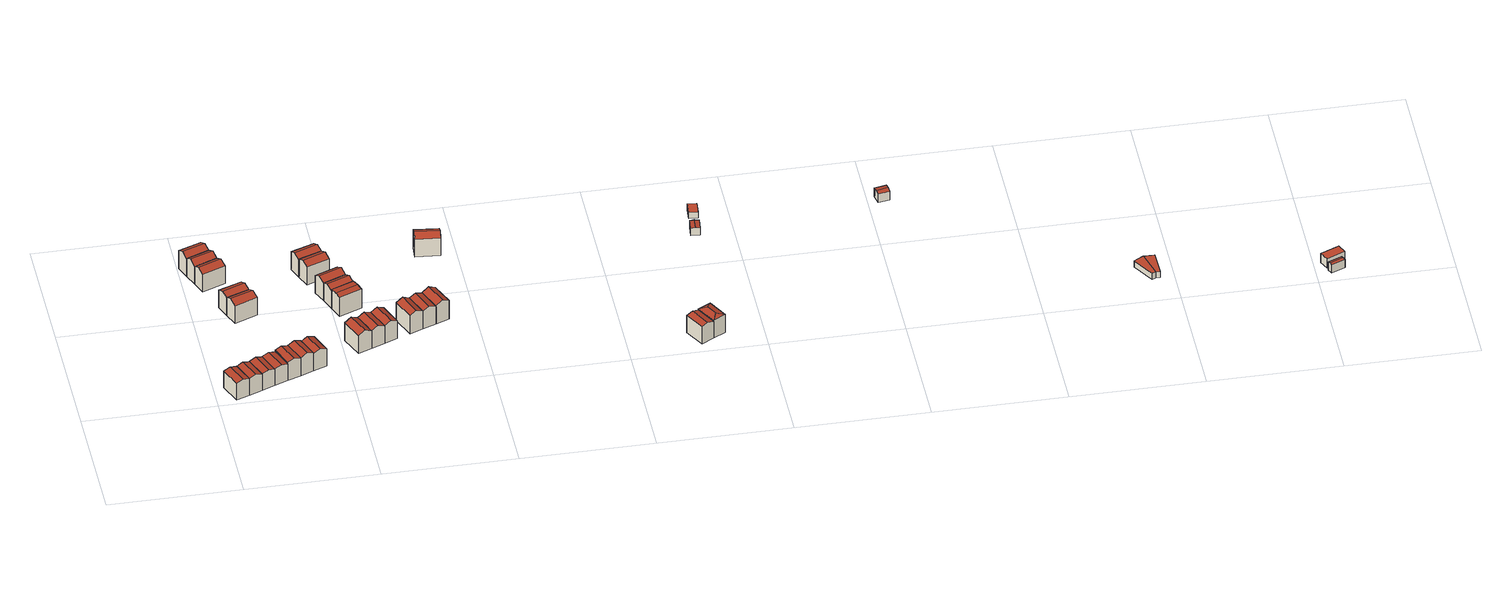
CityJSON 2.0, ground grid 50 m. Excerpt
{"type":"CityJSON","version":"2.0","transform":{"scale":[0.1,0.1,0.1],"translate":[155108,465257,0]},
"CityObjects":{
"building1":{"type":"Building","attributes":{"b3_bag_bag_overlap":0,"b3_bouwlagen":3,"b3_dak_type":"slanted","b3_extrusie":"standard","b3_h_dak_50p":8.66,"b3_h_dak_70p":9.18,"b3_h_dak_max":9.9,"b3_h_dak_min":7.46,"b3_h_maaiveld":1.73,"b3_h_nok":9.91,"b3_is_glas_dak":false,"b3_kas_warenhuis":false,"b3_kwaliteitsindicator":true,"b3_mutatie_ahn3_ahn4":false,"b3_mutatie_ahn4_ahn5":false,"b3_n_nok":1,"b3_n_vlakken":2,"b3_opp_buitenmuur":62.39,"b3_opp_dak_plat":0,"b3_opp_dak_schuin":53.66,"b3_opp_grond":46.83,"b3_opp_scheidingsmuur":120.74,"b3_rmse_lod12":0.864,"b3_rmse_lod13":0.864,"b3_rmse_lod22":0.0266,"b3_t_run":33,"b3_val3dity_lod12":"[]","b3_val3dity_lod13":"[]","b3_val3dity_lod22":"[]","b3_volume_lod12":348.1,"b3_volume_lod13":348.1,"b3_volume_lod22":326.5,"geconstateerd":false,"oorspronkelijkbouwjaar":1986,"status":"Pand in gebruik"},"children":["building1-1"]},
"building1-1":{"type":"BuildingPart","parents":["building1"],"geometry":[{"type":"Solid","lod":"2.2","boundaries":[[[[0,1,2,3]],[[4,5,6,7]],[[5,4,1,0]],[[4,7,8,2,1]],[[9,8,7,6]],[[8,9,3,2]],[[9,6,5,0,3]]]],"semantics":{"surfaces":[{"type":"GroundSurface"},{"type":"RoofSurface"},{"type":"WallSurface"}],"values":[[0,1,2,2,1,2,2]]}}]},
"building2":{"type":"Building","attributes":{"b3_bag_bag_overlap":0,"b3_bouwlagen":3,"b3_dak_type":"slanted","b3_extrusie":"standard","b3_h_dak_50p":8.65,"b3_h_dak_70p":9.12,"b3_h_dak_max":9.89,"b3_h_dak_min":7.45,"b3_h_maaiveld":1.73,"b3_h_nok":9.89,"b3_is_glas_dak":false,"b3_kas_warenhuis":false,"b3_kwaliteitsindicator":true,"b3_mutatie_ahn3_ahn4":false,"b3_mutatie_ahn4_ahn5":false,"b3_n_nok":1,"b3_n_vlakken":2,"b3_opp_buitenmuur":62.31,"b3_opp_dak_plat":0,"b3_opp_dak_schuin":53.58,"b3_opp_grond":46.83,"b3_opp_scheidingsmuur":120.44,"b3_rmse_lod12":0.845,"b3_rmse_lod13":0.845,"b3_rmse_lod22":0.0248,"b3_t_run":29,"b3_val3dity_lod12":"[]","b3_val3dity_lod13":"[]","b3_val3dity_lod22":"[]","b3_volume_lod12":347.16,"b3_volume_lod13":347.16,"b3_volume_lod22":325.73,"geconstateerd":false,"oorspronkelijkbouwjaar":1986,"status":"Pand in gebruik"},"children":["building2-1"]},
"building2-1":{"type":"BuildingPart","parents":["building2"],"geometry":[{"type":"Solid","lod":"2.2","boundaries":[[[[3,2,10,11]],[[12,13,14,15]],[[13,12,2,3]],[[12,15,16,10,2]],[[17,16,15,14]],[[16,17,11,10]],[[17,14,13,3,11]]]],"semantics":{"surfaces":[{"type":"GroundSurface"},{"type":"RoofSurface"},{"type":"WallSurface"}],"values":[[0,1,2,2,1,2,2]]}}]},
"building3":{"type":"Building","attributes":{"b3_bag_bag_overlap":0,"b3_bouwlagen":3,"b3_dak_type":"slanted","b3_extrusie":"standard","b3_h_dak_50p":8.66,"b3_h_dak_70p":9.17,"b3_h_dak_max":9.9,"b3_h_dak_min":7.47,"b3_h_maaiveld":1.74,"b3_h_nok":9.91,"b3_is_glas_dak":false,"b3_kas_warenhuis":false,"b3_kwaliteitsindicator":true,"b3_mutatie_ahn3_ahn4":false,"b3_mutatie_ahn4_ahn5":false,"b3_n_nok":1,"b3_n_vlakken":2,"b3_opp_buitenmuur":61.52,"b3_opp_dak_plat":0,"b3_opp_dak_schuin":53.95,"b3_opp_grond":46.84,"b3_opp_scheidingsmuur":120.19,"b3_rmse_lod12":0.871,"b3_rmse_lod13":0.871,"b3_rmse_lod22":0.014,"b3_t_run":31,"b3_val3dity_lod12":"[]","b3_val3dity_lod13":"[]","b3_val3dity_lod22":"[]","b3_volume_lod12":346.63,"b3_volume_lod13":346.63,"b3_volume_lod22":324.6,"geconstateerd":false,"oorspronkelijkbouwjaar":1986,"status":"Pand in gebruik"},"children":["building3-1"]},
"building3-1":{"type":"BuildingPart","parents":["building3"],"geometry":[{"type":"Solid","lod":"2.2","boundaries":[[[[11,10,18,19]],[[16,17,20,21]],[[17,16,10,11]],[[16,21,22,18,10]],[[23,22,21,20]],[[22,23,19,18]],[[23,20,17,11,19]]]],"semantics":{"surfaces":[{"type":"GroundSurface"},{"type":"RoofSurface"},{"type":"WallSurface"}],"values":[[0,1,2,2,1,2,2]]}}]},
"building4":{"type":"Building","attributes":{"b3_bag_bag_overlap":0,"b3_bouwlagen":3,"b3_dak_type":"slanted","b3_extrusie":"standard","b3_h_dak_50p":8.73,"b3_h_dak_70p":9.22,"b3_h_dak_max":9.9,"b3_h_dak_min":7.48,"b3_h_maaiveld":1.74,"b3_h_nok":9.9,"b3_is_glas_dak":false,"b3_kas_warenhuis":false,"b3_kwaliteitsindicator":true,"b3_mutatie_ahn3_ahn4":false,"b3_mutatie_ahn4_ahn5":false,"b3_n_nok":1,"b3_n_vlakken":2,"b3_opp_buitenmuur":62.73,"b3_opp_dak_plat":0,"b3_opp_dak_schuin":53.61,"b3_opp_grond":46.83,"b3_opp_scheidingsmuur":120.13,"b3_rmse_lod12":0.847,"b3_rmse_lod13":0.847,"b3_rmse_lod22":0.0293,"b3_t_run":31,"b3_val3dity_lod12":"[]","b3_val3dity_lod13":"[]","b3_val3dity_lod22":"[]","b3_volume_lod12":348.07,"b3_volume_lod13":348.07,"b3_volume_lod22":325.95,"geconstateerd":false,"oorspronkelijkbouwjaar":1986,"status":"Pand in gebruik"},"children":["building4-1"]},
"building4-1":{"type":"BuildingPart","parents":["building4"],"geometry":[{"type":"Solid","lod":"2.2","boundaries":[[[[19,18,24,25]],[[26,27,28,29]],[[27,26,18,19]],[[26,29,30,24,18]],[[31,30,29,28]],[[30,31,25,24]],[[31,28,27,19,25]]]],"semantics":{"surfaces":[{"type":"GroundSurface"},{"type":"RoofSurface"},{"type":"WallSurface"}],"values":[[0,1,2,2,1,2,2]]}}]},
"building5":{"type":"Building","attributes":{"b3_bag_bag_overlap":0,"b3_bouwlagen":3,"b3_dak_type":"slanted","b3_extrusie":"standard","b3_h_dak_50p":8.58,"b3_h_dak_70p":9.74,"b3_h_dak_max":11.32,"b3_h_dak_min":5.04,"b3_h_maaiveld":1.84,"b3_h_nok":11.41,"b3_is_glas_dak":false,"b3_kas_warenhuis":false,"b3_kwaliteitsindicator":true,"b3_mutatie_ahn3_ahn4":false,"b3_mutatie_ahn4_ahn5":false,"b3_n_nok":2,"b3_n_vlakken":3,"b3_opp_buitenmuur":112.64,"b3_opp_dak_plat":0,"b3_opp_dak_schuin":77.72,"b3_opp_grond":51.89,"b3_opp_scheidingsmuur":62.59,"b3_rmse_lod12":2.05,"b3_rmse_lod13":2.05,"b3_rmse_lod22":0.207,"b3_t_run":38,"b3_val3dity_lod12":"[]","b3_val3dity_lod13":"[]","b3_val3dity_lod22":"[]","b3_volume_lod12":412.03,"b3_volume_lod13":412.03,"b3_volume_lod22":353.11,"geconstateerd":false,"oorspronkelijkbouwjaar":1986,"status":"Pand in gebruik"},"children":["building5-1"]},
"building5-1":{"type":"BuildingPart","parents":["building5"],"geometry":[{"type":"Solid","lod":"2.2","boundaries":[[[[32,33,34,35]],[[36,37,38,39]],[[37,36,33,32]],[[36,39,40,34,33]],[[41,40,39,38]],[[40,41,35,34]],[[41,38,37,32,35]]]],"semantics":{"surfaces":[{"type":"GroundSurface"},{"type":"RoofSurface"},{"type":"WallSurface"}],"values":[[0,1,2,2,1,2,2]]}}]},
"building6":{"type":"Building","attributes":{"b3_bag_bag_overlap":0,"b3_bouwlagen":3,"b3_dak_type":"slanted","b3_extrusie":"standard","b3_h_dak_50p":8.78,"b3_h_dak_70p":9.86,"b3_h_dak_max":11.34,"b3_h_dak_min":5.01,"b3_h_maaiveld":1.89,"b3_h_nok":11.48,"b3_is_glas_dak":false,"b3_kas_warenhuis":false,"b3_kwaliteitsindicator":true,"b3_mutatie_ahn3_ahn4":false,"b3_mutatie_ahn4_ahn5":false,"b3_n_nok":1,"b3_n_vlakken":2,"b3_opp_buitenmuur":46.47,"b3_opp_dak_plat":0,"b3_opp_dak_schuin":75.03,"b3_opp_grond":49.55,"b3_opp_scheidingsmuur":125.11,"b3_rmse_lod12":2.24,"b3_rmse_lod13":2.24,"b3_rmse_lod22":0.0429,"b3_t_run":39,"b3_val3dity_lod12":"[]","b3_val3dity_lod13":"[]","b3_val3dity_lod22":"[]","b3_volume_lod12":397.14,"b3_volume_lod13":397.14,"b3_volume_lod22":335.74,"geconstateerd":false,"oorspronkelijkbouwjaar":1986,"status":"Pand in gebruik"},"children":["building6-1"]},
"building6-1":{"type":"BuildingPart","parents":["building6"],"geometry":[{"type":"Solid","lod":"2.2","boundaries":[[[[42,43,44,45]],[[46,47,48,43,42]],[[49,48,47,50]],[[48,49,44,43]],[[49,50,51,45,44]],[[46,51,50,47]],[[51,46,42,45]]]],"semantics":{"surfaces":[{"type":"GroundSurface"},{"type":"WallSurface"},{"type":"RoofSurface"}],"values":[[0,1,2,1,1,2,1]]}}]},
"building7":{"type":"Building","attributes":{"b3_bag_bag_overlap":0,"b3_bouwlagen":3,"b3_dak_type":"slanted","b3_extrusie":"standard","b3_h_dak_50p":8.75,"b3_h_dak_70p":9.81,"b3_h_dak_max":11.28,"b3_h_dak_min":5.17,"b3_h_maaiveld":1.9,"b3_h_nok":11.39,"b3_is_glas_dak":false,"b3_kas_warenhuis":false,"b3_kwaliteitsindicator":true,"b3_mutatie_ahn3_ahn4":false,"b3_mutatie_ahn4_ahn5":false,"b3_n_nok":1,"b3_n_vlakken":2,"b3_opp_buitenmuur":47.65,"b3_opp_dak_plat":0,"b3_opp_dak_schuin":77.49,"b3_opp_grond":51.54,"b3_opp_scheidingsmuur":124.89,"b3_rmse_lod12":2.04,"b3_rmse_lod13":2.04,"b3_rmse_lod22":0.0426,"b3_t_run":42,"b3_val3dity_lod12":"[]","b3_val3dity_lod13":"[]","b3_val3dity_lod22":"[]","b3_volume_lod12":405.37,"b3_volume_lod13":405.37,"b3_volume_lod22":346.92,"geconstateerd":false,"oorspronkelijkbouwjaar":1986,"status":"Pand in gebruik"},"children":["building7-1"]},
"building7-1":{"type":"BuildingPart","parents":["building7"],"geometry":[{"type":"Solid","lod":"2.2","boundaries":[[[[52,53,44,43]],[[54,55,56,57]],[[55,54,53,52]],[[54,57,58,44,53]],[[59,58,57,56]],[[58,59,43,44]],[[59,56,55,52,43]]]],"semantics":{"surfaces":[{"type":"GroundSurface"},{"type":"RoofSurface"},{"type":"WallSurface"}],"values":[[0,1,2,2,1,2,2]]}}]},
"building8":{"type":"Building","attributes":{"b3_bag_bag_overlap":0,"b3_bouwlagen":3,"b3_dak_type":"slanted","b3_extrusie":"standard","b3_h_dak_50p":9.12,"b3_h_dak_70p":9.77,"b3_h_dak_max":9.92,"b3_h_dak_min":7.46,"b3_h_maaiveld":1.74,"b3_is_glas_dak":false,"b3_kas_warenhuis":false,"b3_kwaliteitsindicator":true,"b3_mutatie_ahn3_ahn4":false,"b3_mutatie_ahn4_ahn5":false,"b3_n_nok":0,"b3_n_vlakken":3,"b3_opp_buitenmuur":73.63,"b3_opp_dak_plat":19.22,"b3_opp_dak_schuin":32,"b3_opp_grond":46.86,"b3_opp_scheidingsmuur":122.54,"b3_rmse_lod12":1.23,"b3_rmse_lod13":1.23,"b3_rmse_lod22":0.118,"b3_t_run":24,"b3_val3dity_lod12":"[]","b3_val3dity_lod13":"[]","b3_val3dity_lod22":"[]","b3_volume_lod12":376.77,"b3_volume_lod13":376.77,"b3_volume_lod22":338.64,"geconstateerd":false,"oorspronkelijkbouwjaar":1986,"status":"Pand in gebruik"},"children":["building8-1"]},
"building8-1":{"type":"BuildingPart","parents":["building8"],"geometry":[{"type":"Solid","lod":"2.2","boundaries":[[[[25,24,60,61]],[[62,63,64,65]],[[63,62,24,25]],[[62,65,66,60,24]],[[67,66,65,64]],[[66,67,61,60]],[[67,64,63,25,61]]]],"semantics":{"surfaces":[{"type":"GroundSurface"},{"type":"RoofSurface"},{"type":"WallSurface"}],"values":[[0,1,2,2,1,2,2]]}}]},
"building9":{"type":"Building","attributes":{"b3_bag_bag_overlap":0,"b3_bouwlagen":3,"b3_dak_type":"slanted","b3_extrusie":"standard","b3_h_dak_50p":8.61,"b3_h_dak_70p":9.73,"b3_h_dak_max":11.33,"b3_h_dak_min":5.01,"b3_h_maaiveld":1.91,"b3_h_nok":11.4,"b3_is_glas_dak":false,"b3_kas_warenhuis":false,"b3_kwaliteitsindicator":true,"b3_mutatie_ahn3_ahn4":false,"b3_mutatie_ahn4_ahn5":false,"b3_n_nok":2,"b3_n_vlakken":3,"b3_opp_buitenmuur":45.77,"b3_opp_dak_plat":0,"b3_opp_dak_schuin":72.3,"b3_opp_grond":48.39,"b3_opp_scheidingsmuur":124.87,"b3_rmse_lod12":2.04,"b3_rmse_lod13":2.04,"b3_rmse_lod22":0.192,"b3_t_run":28,"b3_val3dity_lod12":"[]","b3_val3dity_lod13":"[]","b3_val3dity_lod22":"[]","b3_volume_lod12":383.74,"b3_volume_lod13":383.74,"b3_volume_lod22":326.84,"geconstateerd":false,"oorspronkelijkbouwjaar":1986,"status":"Pand in gebruik"},"children":["building9-1"]},
"building9-1":{"type":"BuildingPart","parents":["building9"],"geometry":[{"type":"Solid","lod":"2.2","boundaries":[[[[68,69,70,71]],[[72,73,74,69,68]],[[75,74,73,76]],[[74,75,70,69]],[[75,76,77,71,70]],[[72,77,76,73]],[[77,72,68,71]]]],"semantics":{"surfaces":[{"type":"GroundSurface"},{"type":"WallSurface"},{"type":"RoofSurface"}],"values":[[0,1,2,1,1,2,1]]}}]},
"building10":{"type":"Building","attributes":{"b3_bag_bag_overlap":0,"b3_bouwlagen":3,"b3_dak_type":"slanted","b3_extrusie":"standard","b3_h_dak_50p":8.71,"b3_h_dak_70p":9.77,"b3_h_dak_max":11.31,"b3_h_dak_min":5.07,"b3_h_maaiveld":1.9,"b3_h_nok":11.39,"b3_is_glas_dak":false,"b3_kas_warenhuis":false,"b3_kwaliteitsindicator":true,"b3_mutatie_ahn3_ahn4":false,"b3_mutatie_ahn4_ahn5":false,"b3_n_nok":1,"b3_n_vlakken":2,"b3_opp_buitenmuur":48.15,"b3_opp_dak_plat":0,"b3_opp_dak_schuin":78.6,"b3_opp_grond":52.29,"b3_opp_scheidingsmuur":124.93,"b3_rmse_lod12":2.14,"b3_rmse_lod13":2.14,"b3_rmse_lod22":0.0157,"b3_t_run":30,"b3_val3dity_lod12":"[]","b3_val3dity_lod13":"[]","b3_val3dity_lod22":"[]","b3_volume_lod12":411.67,"b3_volume_lod13":411.67,"b3_volume_lod22":351.58,"geconstateerd":false,"oorspronkelijkbouwjaar":1986,"status":"Pand in gebruik"},"children":["building10-1"]},
"building10-1":{"type":"BuildingPart","parents":["building10"],"geometry":[{"type":"Solid","lod":"2.2","boundaries":[[[[78,79,68,71]],[[80,81,82,83]],[[81,80,79,78]],[[80,83,72,68,79]],[[77,72,83,82]],[[72,77,71,68]],[[77,82,81,78,71]]]],"semantics":{"surfaces":[{"type":"GroundSurface"},{"type":"RoofSurface"},{"type":"WallSurface"}],"values":[[0,1,2,2,1,2,2]]}}]},
"building11":{"type":"Building","attributes":{"b3_bag_bag_overlap":0,"b3_bouwlagen":3,"b3_dak_type":"slanted","b3_extrusie":"standard","b3_h_dak_50p":9.09,"b3_h_dak_70p":9.81,"b3_h_dak_max":10.05,"b3_h_dak_min":7.46,"b3_h_maaiveld":1.74,"b3_h_nok":9.96,"b3_is_glas_dak":false,"b3_kas_warenhuis":false,"b3_kwaliteitsindicator":true,"b3_mutatie_ahn3_ahn4":false,"b3_mutatie_ahn4_ahn5":false,"b3_n_nok":1,"b3_n_vlakken":3,"b3_opp_buitenmuur":74.17,"b3_opp_dak_plat":14.23,"b3_opp_dak_schuin":41.53,"b3_opp_grond":46.86,"b3_opp_scheidingsmuur":122.58,"b3_rmse_lod12":1.21,"b3_rmse_lod13":1.21,"b3_rmse_lod22":0.0896,"b3_t_run":37,"b3_val3dity_lod12":"[]","b3_val3dity_lod13":"[]","b3_val3dity_lod22":"[]","b3_volume_lod12":378.55,"b3_volume_lod13":378.55,"b3_volume_lod22":339.48,"geconstateerd":false,"oorspronkelijkbouwjaar":1986,"status":"Pand in gebruik"},"children":["building11-1"]},
"building11-1":{"type":"BuildingPart","parents":["building11"],"geometry":[{"type":"Solid","lod":"2.2","boundaries":[[[[61,60,84,85]],[[66,67,86,87]],[[67,66,60,61]],[[66,87,88,84,60]],[[89,88,87,86]],[[88,89,85,84]],[[89,86,67,61,85]]]],"semantics":{"surfaces":[{"type":"GroundSurface"},{"type":"RoofSurface"},{"type":"WallSurface"}],"values":[[0,1,2,2,1,2,2]]}}]},
"building12":{"type":"Building","attributes":{"b3_bag_bag_overlap":0,"b3_bouwlagen":3,"b3_dak_type":"slanted","b3_extrusie":"standard","b3_h_dak_50p":8.63,"b3_h_dak_70p":9.15,"b3_h_dak_max":9.9,"b3_h_dak_min":7.46,"b3_h_maaiveld":1.63,"b3_h_nok":9.92,"b3_is_glas_dak":false,"b3_kas_warenhuis":false,"b3_kwaliteitsindicator":true,"b3_mutatie_ahn3_ahn4":false,"b3_mutatie_ahn4_ahn5":false,"b3_n_nok":1,"b3_n_vlakken":2,"b3_opp_buitenmuur":128.01,"b3_opp_dak_plat":0,"b3_opp_dak_schuin":56.95,"b3_opp_grond":49.39,"b3_opp_scheidingsmuur":60.08,"b3_rmse_lod12":0.886,"b3_rmse_lod13":0.886,"b3_rmse_lod22":0.014,"b3_t_run":36,"b3_val3dity_lod12":"[]","b3_val3dity_lod13":"[]","b3_val3dity_lod22":"[]","b3_volume_lod12":371.8,"b3_volume_lod13":371.8,"b3_volume_lod22":347.53,"geconstateerd":false,"oorspronkelijkbouwjaar":1986,"status":"Pand in gebruik"},"children":["building12-1"]},
"building12-1":{"type":"BuildingPart","parents":["building12"],"geometry":[{"type":"Solid","lod":"2.2","boundaries":[[[[90,91,92,93]],[[94,95,96,97]],[[95,94,91,90]],[[94,97,98,92,91]],[[99,98,97,96]],[[98,99,93,92]],[[99,96,95,90,93]]]],"semantics":{"surfaces":[{"type":"GroundSurface"},{"type":"RoofSurface"},{"type":"WallSurface"}],"values":[[0,1,2,2,1,2,2]]}}]},
"building13":{"type":"Building","attributes":{"b3_bag_bag_overlap":0,"b3_bouwlagen":3,"b3_dak_type":"slanted","b3_extrusie":"standard","b3_h_dak_50p":8.7,"b3_h_dak_70p":9.84,"b3_h_dak_max":11.28,"b3_h_dak_min":4.86,"b3_h_maaiveld":1.74,"b3_h_nok":11.34,"b3_is_glas_dak":false,"b3_kas_warenhuis":false,"b3_kwaliteitsindicator":true,"b3_mutatie_ahn3_ahn4":false,"b3_mutatie_ahn4_ahn5":false,"b3_n_nok":1,"b3_n_vlakken":2,"b3_opp_buitenmuur":112.34,"b3_opp_dak_plat":0,"b3_opp_dak_schuin":76.9,"b3_opp_grond":51.15,"b3_opp_scheidingsmuur":62.2,"b3_rmse_lod12":2.17,"b3_rmse_lod13":2.17,"b3_rmse_lod22":0.0264,"b3_t_run":42,"b3_val3dity_lod12":"[]","b3_val3dity_lod13":"[]","b3_val3dity_lod22":"[]","b3_volume_lod12":409.86,"b3_volume_lod13":409.86,"b3_volume_lod22":347.33,"geconstateerd":false,"oorspronkelijkbouwjaar":1986,"status":"Pand in gebruik"},"children":["building13-1"]},
"building13-1":{"type":"BuildingPart","parents":["building13"],"geometry":[{"type":"Solid","lod":"2.2","boundaries":[[[[100,101,102,103]],[[104,105,106,101,100]],[[107,106,105,108]],[[106,107,102,101]],[[107,108,109,103,102]],[[104,109,108,105]],[[109,104,100,103]]]],"semantics":{"surfaces":[{"type":"GroundSurface"},{"type":"WallSurface"},{"type":"RoofSurface"}],"values":[[0,1,2,1,1,2,1]]}}]},
"building14":{"type":"Building","attributes":{"b3_bag_bag_overlap":0,"b3_bouwlagen":3,"b3_dak_type":"slanted","b3_extrusie":"standard","b3_h_dak_50p":8.85,"b3_h_dak_70p":9.87,"b3_h_dak_max":11.23,"b3_h_dak_min":4.93,"b3_h_maaiveld":1.91,"b3_h_nok":11.49,"b3_is_glas_dak":false,"b3_kas_warenhuis":false,"b3_kwaliteitsindicator":true,"b3_mutatie_ahn3_ahn4":false,"b3_mutatie_ahn4_ahn5":false,"b3_n_nok":1,"b3_n_vlakken":2,"b3_opp_buitenmuur":46.48,"b3_opp_dak_plat":0,"b3_opp_dak_schuin":74.17,"b3_opp_grond":49.13,"b3_opp_scheidingsmuur":124.54,"b3_rmse_lod12":2.2,"b3_rmse_lod13":2.2,"b3_rmse_lod22":0.0409,"b3_t_run":29,"b3_val3dity_lod12":"[]","b3_val3dity_lod13":"[]","b3_val3dity_lod22":"[]","b3_volume_lod12":388.77,"b3_volume_lod13":388.77,"b3_volume_lod22":331.63,"geconstateerd":false,"oorspronkelijkbouwjaar":1986,"status":"Pand in gebruik"},"children":["building14-1"]},
"building14-1":{"type":"BuildingPart","parents":["building14"],"geometry":[{"type":"Solid","lod":"2.2","boundaries":[[[[110,111,112,113]],[[114,115,116,117]],[[115,114,111,110]],[[114,117,118,112,111]],[[119,118,117,116]],[[118,119,113,112]],[[119,116,115,110,113]]]],"semantics":{"surfaces":[{"type":"GroundSurface"},{"type":"RoofSurface"},{"type":"WallSurface"}],"values":[[0,1,2,2,1,2,2]]}}]},
"building15":{"type":"Building","attributes":{"b3_bag_bag_overlap":0,"b3_bouwlagen":3,"b3_dak_type":"slanted","b3_extrusie":"standard","b3_h_dak_50p":9.18,"b3_h_dak_70p":9.98,"b3_h_dak_max":11.34,"b3_h_dak_min":4.97,"b3_h_maaiveld":1.9,"b3_h_nok":11.45,"b3_is_glas_dak":false,"b3_kas_warenhuis":false,"b3_kwaliteitsindicator":true,"b3_mutatie_ahn3_ahn4":false,"b3_mutatie_ahn4_ahn5":false,"b3_n_nok":1,"b3_n_vlakken":4,"b3_opp_buitenmuur":47.24,"b3_opp_dak_plat":0,"b3_opp_dak_schuin":76.74,"b3_opp_grond":51.01,"b3_opp_scheidingsmuur":125.42,"b3_rmse_lod12":2.15,"b3_rmse_lod13":2.15,"b3_rmse_lod22":0.25,"b3_t_run":40,"b3_val3dity_lod12":"[]","b3_val3dity_lod13":"[]","b3_val3dity_lod22":"[]","b3_volume_lod12":409.86,"b3_volume_lod13":409.86,"b3_volume_lod22":343.95,"geconstateerd":false,"oorspronkelijkbouwjaar":1986,"status":"Pand in gebruik"},"children":["building15-1"]},
"building15-1":{"type":"BuildingPart","parents":["building15"],"geometry":[{"type":"Solid","lod":"2.2","boundaries":[[[[110,120,121,111]],[[122,123,124,120,110]],[[125,124,123,126]],[[124,125,121,120]],[[125,126,127,111,121]],[[122,127,126,123]],[[127,122,110,111]]]],"semantics":{"surfaces":[{"type":"GroundSurface"},{"type":"WallSurface"},{"type":"RoofSurface"}],"values":[[0,1,2,1,1,2,1]]}}]},
"building16":{"type":"Building","attributes":{"b3_bag_bag_overlap":0,"b3_bouwlagen":3,"b3_dak_type":"slanted","b3_extrusie":"standard","b3_h_dak_50p":8.73,"b3_h_dak_70p":9.77,"b3_h_dak_max":11.33,"b3_h_dak_min":4.95,"b3_h_maaiveld":1.89,"b3_h_nok":11.42,"b3_is_glas_dak":false,"b3_kas_warenhuis":false,"b3_kwaliteitsindicator":true,"b3_mutatie_ahn3_ahn4":false,"b3_mutatie_ahn4_ahn5":false,"b3_n_nok":1,"b3_n_vlakken":2,"b3_opp_buitenmuur":46.51,"b3_opp_dak_plat":0,"b3_opp_dak_schuin":74.99,"b3_opp_grond":49.83,"b3_opp_scheidingsmuur":124.72,"b3_rmse_lod12":2.14,"b3_rmse_lod13":2.14,"b3_rmse_lod22":0.0461,"b3_t_run":30,"b3_val3dity_lod12":"[]","b3_val3dity_lod13":"[]","b3_val3dity_lod22":"[]","b3_volume_lod12":393.97,"b3_volume_lod13":393.97,"b3_volume_lod22":335.44,"geconstateerd":false,"oorspronkelijkbouwjaar":1986,"status":"Pand in gebruik"},"children":["building16-1"]},
"building16-1":{"type":"BuildingPart","parents":["building16"],"geometry":[{"type":"Solid","lod":"2.2","boundaries":[[[[128,129,130,131]],[[132,133,134,135]],[[133,132,129,128]],[[132,135,136,130,129]],[[137,136,135,134]],[[136,137,131,130]],[[137,134,133,128,131]]]],"semantics":{"surfaces":[{"type":"GroundSurface"},{"type":"RoofSurface"},{"type":"WallSurface"}],"values":[[0,1,2,2,1,2,2]]}}]},
"building17":{"type":"Building","attributes":{"b3_bag_bag_overlap":0,"b3_bouwlagen":3,"b3_dak_type":"slanted","b3_extrusie":"standard","b3_h_dak_50p":8.82,"b3_h_dak_70p":9.85,"b3_h_dak_max":11.34,"b3_h_dak_min":5.03,"b3_h_maaiveld":1.89,"b3_h_nok":11.42,"b3_is_glas_dak":false,"b3_kas_warenhuis":false,"b3_kwaliteitsindicator":true,"b3_mutatie_ahn3_ahn4":false,"b3_mutatie_ahn4_ahn5":false,"b3_n_nok":1,"b3_n_vlakken":2,"b3_opp_buitenmuur":47.25,"b3_opp_dak_plat":0,"b3_opp_dak_schuin":75.58,"b3_opp_grond":50.25,"b3_opp_scheidingsmuur":124.71,"b3_rmse_lod12":2.1,"b3_rmse_lod13":2.1,"b3_rmse_lod22":0.133,"b3_t_run":30,"b3_val3dity_lod12":"[]","b3_val3dity_lod13":"[]","b3_val3dity_lod22":"[]","b3_volume_lod12":397.34,"b3_volume_lod13":397.34,"b3_volume_lod22":338.95,"geconstateerd":false,"oorspronkelijkbouwjaar":1986,"status":"Pand in gebruik"},"children":["building17-1"]},
"building17-1":{"type":"BuildingPart","parents":["building17"],"geometry":[{"type":"Solid","lod":"2.2","boundaries":[[[[138,139,129,128]],[[140,141,142,143]],[[141,140,139,138]],[[140,143,132,129,139]],[[133,132,143,142]],[[132,133,128,129]],[[133,142,141,138,128]]]],"semantics":{"surfaces":[{"type":"GroundSurface"},{"type":"RoofSurface"},{"type":"WallSurface"}],"values":[[0,1,2,2,1,2,2]]}}]},
"building18":{"type":"Building","attributes":{"b3_bag_bag_overlap":0,"b3_bouwlagen":3,"b3_dak_type":"slanted","b3_extrusie":"standard","b3_h_dak_50p":8.71,"b3_h_dak_70p":9.72,"b3_h_dak_max":11.28,"b3_h_dak_min":4.91,"b3_h_maaiveld":1.84,"b3_h_nok":11.34,"b3_is_glas_dak":false,"b3_kas_warenhuis":false,"b3_kwaliteitsindicator":true,"b3_mutatie_ahn3_ahn4":false,"b3_mutatie_ahn4_ahn5":false,"b3_n_nok":1,"b3_n_vlakken":3,"b3_opp_buitenmuur":47.43,"b3_opp_dak_plat":0,"b3_opp_dak_schuin":76.35,"b3_opp_grond":50.98,"b3_opp_scheidingsmuur":124.52,"b3_rmse_lod12":1.95,"b3_rmse_lod13":1.95,"b3_rmse_lod22":0.284,"b3_t_run":32,"b3_val3dity_lod12":"[]","b3_val3dity_lod13":"[]","b3_val3dity_lod22":"[]","b3_volume_lod12":404.3,"b3_volume_lod13":404.3,"b3_volume_lod22":341.65,"geconstateerd":false,"oorspronkelijkbouwjaar":1986,"status":"Pand in gebruik"},"children":["building18-1"]},
"building18-1":{"type":"BuildingPart","parents":["building18"],"geometry":[{"type":"Solid","lod":"2.2","boundaries":[[[[144,145,146,147]],[[148,149,150,151]],[[149,148,145,144]],[[148,151,152,146,145]],[[153,152,151,150]],[[152,153,147,146]],[[153,150,149,144,147]]]],"semantics":{"surfaces":[{"type":"GroundSurface"},{"type":"RoofSurface"},{"type":"WallSurface"}],"values":[[0,1,2,2,1,2,2]]}}]},
"building19":{"type":"Building","attributes":{"b3_bag_bag_overlap":0,"b3_bouwlagen":3,"b3_dak_type":"slanted","b3_extrusie":"standard","b3_h_dak_50p":9.72,"b3_h_dak_70p":10.36,"b3_h_dak_max":11.38,"b3_h_dak_min":7.62,"b3_h_maaiveld":1.9,"b3_h_nok":11.44,"b3_is_glas_dak":false,"b3_kas_warenhuis":false,"b3_kwaliteitsindicator":true,"b3_mutatie_ahn3_ahn4":false,"b3_mutatie_ahn4_ahn5":false,"b3_n_nok":2,"b3_n_vlakken":4,"b3_opp_buitenmuur":145.04,"b3_opp_dak_plat":0,"b3_opp_dak_schuin":87.05,"b3_opp_grond":52.22,"b3_opp_scheidingsmuur":62.29,"b3_rmse_lod12":1.44,"b3_rmse_lod13":1.44,"b3_rmse_lod22":0.34,"b3_t_run":46,"b3_val3dity_lod12":"[]","b3_val3dity_lod13":"[]","b3_val3dity_lod22":"[]","b3_volume_lod12":444.84,"b3_volume_lod13":444.84,"b3_volume_lod22":406.92,"geconstateerd":false,"oorspronkelijkbouwjaar":1986,"status":"Pand in gebruik"},"children":["building19-1"]},
"building19-1":{"type":"BuildingPart","parents":["building19"],"geometry":[{"type":"Solid","lod":"2.2","boundaries":[[[[139,138,154,155]],[[156,157,158,159]],[[157,156,138,139]],[[156,159,160,154,138]],[[161,160,159,158]],[[160,161,155,154]],[[161,158,157,139,155]]]],"semantics":{"surfaces":[{"type":"GroundSurface"},{"type":"RoofSurface"},{"type":"WallSurface"}],"values":[[0,1,2,2,1,2,2]]}}]},
"building20":{"type":"Building","attributes":{"b3_bag_bag_overlap":0,"b3_bouwlagen":3,"b3_dak_type":"slanted","b3_extrusie":"standard","b3_h_dak_50p":8.8,"b3_h_dak_70p":9.83,"b3_h_dak_max":11.24,"b3_h_dak_min":4.93,"b3_h_maaiveld":1.84,"b3_h_nok":11.32,"b3_is_glas_dak":false,"b3_kas_warenhuis":false,"b3_kwaliteitsindicator":true,"b3_mutatie_ahn3_ahn4":false,"b3_mutatie_ahn4_ahn5":false,"b3_n_nok":1,"b3_n_vlakken":4,"b3_opp_buitenmuur":49.69,"b3_opp_dak_plat":0,"b3_opp_dak_schuin":73.65,"b3_opp_grond":49.83,"b3_opp_scheidingsmuur":123.31,"b3_rmse_lod12":1.94,"b3_rmse_lod13":1.94,"b3_rmse_lod22":0.221,"b3_t_run":32,"b3_val3dity_lod12":"[]","b3_val3dity_lod13":"[]","b3_val3dity_lod22":"[]","b3_volume_lod12":394.55,"b3_volume_lod13":394.55,"b3_volume_lod22":336.39,"geconstateerd":false,"oorspronkelijkbouwjaar":1986,"status":"Pand in gebruik"},"children":["building20-1"]},
"building20-1":{"type":"BuildingPart","parents":["building20"],"geometry":[{"type":"Solid","lod":"2.2","boundaries":[[[[162,163,145,144]],[[164,165,166,167]],[[165,164,163,162]],[[164,167,148,145,163]],[[149,148,167,166]],[[148,149,144,145]],[[149,166,165,162,144]]]],"semantics":{"surfaces":[{"type":"GroundSurface"},{"type":"RoofSurface"},{"type":"WallSurface"}],"values":[[0,1,2,2,1,2,2]]}}]},
"building21":{"type":"Building","attributes":{"b3_bag_bag_overlap":0,"b3_bouwlagen":3,"b3_dak_type":"slanted","b3_extrusie":"standard","b3_h_dak_50p":8.69,"b3_h_dak_70p":9.77,"b3_h_dak_max":11.27,"b3_h_dak_min":4.89,"b3_h_maaiveld":1.84,"b3_h_nok":11.36,"b3_is_glas_dak":false,"b3_kas_warenhuis":false,"b3_kwaliteitsindicator":true,"b3_mutatie_ahn3_ahn4":false,"b3_mutatie_ahn4_ahn5":false,"b3_n_nok":1,"b3_n_vlakken":3,"b3_opp_buitenmuur":47.28,"b3_opp_dak_plat":0,"b3_opp_dak_schuin":75.37,"b3_opp_grond":50.33,"b3_opp_scheidingsmuur":124.54,"b3_rmse_lod12":1.98,"b3_rmse_lod13":1.98,"b3_rmse_lod22":0.226,"b3_t_run":25,"b3_val3dity_lod12":"[]","b3_val3dity_lod13":"[]","b3_val3dity_lod22":"[]","b3_volume_lod12":399.82,"b3_volume_lod13":399.82,"b3_volume_lod22":338.01,"geconstateerd":false,"oorspronkelijkbouwjaar":1986,"status":"Pand in gebruik"},"children":["building21-1"]},
"building21-1":{"type":"BuildingPart","parents":["building21"],"geometry":[{"type":"Solid","lod":"2.2","boundaries":[[[[168,169,170,171]],[[172,173,174,175]],[[173,172,169,168]],[[172,175,176,170,169]],[[177,176,175,174]],[[176,177,171,170]],[[177,174,173,168,171]]]],"semantics":{"surfaces":[{"type":"GroundSurface"},{"type":"RoofSurface"},{"type":"WallSurface"}],"values":[[0,1,2,2,1,2,2]]}}]},
"building22":{"type":"Building","attributes":{"b3_bag_bag_overlap":0,"b3_bouwlagen":3,"b3_dak_type":"slanted","b3_extrusie":"standard","b3_h_dak_50p":8.66,"b3_h_dak_70p":9.71,"b3_h_dak_max":11.26,"b3_h_dak_min":4.88,"b3_h_maaiveld":1.84,"b3_h_nok":11.34,"b3_is_glas_dak":false,"b3_kas_warenhuis":false,"b3_kwaliteitsindicator":true,"b3_mutatie_ahn3_ahn4":false,"b3_mutatie_ahn4_ahn5":false,"b3_n_nok":1,"b3_n_vlakken":2,"b3_opp_buitenmuur":47.9,"b3_opp_dak_plat":0,"b3_opp_dak_schuin":78.23,"b3_opp_grond":52.02,"b3_opp_scheidingsmuur":124.35,"b3_rmse_lod12":2.12,"b3_rmse_lod13":2.12,"b3_rmse_lod22":0.0288,"b3_t_run":33,"b3_val3dity_lod12":"[]","b3_val3dity_lod13":"[]","b3_val3dity_lod22":"[]","b3_volume_lod12":408.64,"b3_volume_lod13":408.64,"b3_volume_lod22":347.84,"geconstateerd":false,"oorspronkelijkbouwjaar":1986,"status":"Pand in gebruik"},"children":["building22-1"]},
"building22-1":{"type":"BuildingPart","parents":["building22"],"geometry":[{"type":"Solid","lod":"2.2","boundaries":[[[[178,179,169,168]],[[180,181,182,183]],[[181,180,179,178]],[[180,183,184,169,179]],[[185,184,183,182]],[[184,185,168,169]],[[185,182,181,178,168]]]],"semantics":{"surfaces":[{"type":"GroundSurface"},{"type":"RoofSurface"},{"type":"WallSurface"}],"values":[[0,1,2,2,1,2,2]]}}]},
"building23":{"type":"Building","attributes":{"b3_bag_bag_overlap":0,"b3_bouwlagen":3,"b3_dak_type":"slanted","b3_extrusie":"standard","b3_h_dak_50p":9.12,"b3_h_dak_70p":9.98,"b3_h_dak_max":11.26,"b3_h_dak_min":4.87,"b3_h_maaiveld":1.83,"b3_h_nok":11.4,"b3_is_glas_dak":false,"b3_kas_warenhuis":false,"b3_kwaliteitsindicator":true,"b3_mutatie_ahn3_ahn4":false,"b3_mutatie_ahn4_ahn5":false,"b3_n_nok":2,"b3_n_vlakken":6,"b3_opp_buitenmuur":53.82,"b3_opp_dak_plat":3.19,"b3_opp_dak_schuin":76.26,"b3_opp_grond":50.74,"b3_opp_scheidingsmuur":124.41,"b3_rmse_lod12":2.08,"b3_rmse_lod13":2.08,"b3_rmse_lod22":0.313,"b3_t_run":39,"b3_val3dity_lod12":"[]","b3_val3dity_lod13":"[]","b3_val3dity_lod22":"[]","b3_volume_lod12":415.05,"b3_volume_lod13":415.05,"b3_volume_lod22":344.28,"geconstateerd":false,"oorspronkelijkbouwjaar":1986,"status":"Pand in gebruik"},"children":["building23-1"]},
"building23-1":{"type":"BuildingPart","parents":["building23"],"geometry":[{"type":"Solid","lod":"2.2","boundaries":[[[[186,187,179,178]],[[188,189,190,191]],[[189,188,187,186]],[[188,191,192,179,187]],[[193,192,191,190]],[[192,193,178,179]],[[193,190,189,186,178]]]],"semantics":{"surfaces":[{"type":"GroundSurface"},{"type":"RoofSurface"},{"type":"WallSurface"}],"values":[[0,1,2,2,1,2,2]]}}]},
"building24":{"type":"Building","attributes":{"b3_bag_bag_overlap":0,"b3_bouwlagen":3,"b3_dak_type":"slanted","b3_extrusie":"standard","b3_h_dak_50p":8.76,"b3_h_dak_70p":9.78,"b3_h_dak_max":11.34,"b3_h_dak_min":5.02,"b3_h_maaiveld":1.94,"b3_h_nok":11.43,"b3_is_glas_dak":false,"b3_kas_warenhuis":false,"b3_kwaliteitsindicator":true,"b3_mutatie_ahn3_ahn4":false,"b3_mutatie_ahn4_ahn5":false,"b3_n_nok":1,"b3_n_vlakken":2,"b3_opp_buitenmuur":47.24,"b3_opp_dak_plat":0,"b3_opp_dak_schuin":77.3,"b3_opp_grond":51.37,"b3_opp_scheidingsmuur":124.49,"b3_rmse_lod12":2.21,"b3_rmse_lod13":2.21,"b3_rmse_lod22":0.028,"b3_t_run":35,"b3_val3dity_lod12":"[]","b3_val3dity_lod13":"[]","b3_val3dity_lod22":"[]","b3_volume_lod12":405.59,"b3_volume_lod13":405.59,"b3_volume_lod22":344.05,"geconstateerd":false,"oorspronkelijkbouwjaar":1986,"status":"Pand in gebruik"},"children":["building24-1"]},
"building24-1":{"type":"BuildingPart","parents":["building24"],"geometry":[{"type":"Solid","lod":"2.2","boundaries":[[[[194,195,196,197]],[[198,199,200,201]],[[199,198,195,194]],[[198,201,202,196,195]],[[203,202,201,200]],[[202,203,197,196]],[[203,200,199,194,197]]]],"semantics":{"surfaces":[{"type":"GroundSurface"},{"type":"RoofSurface"},{"type":"WallSurface"}],"values":[[0,1,2,2,1,2,2]]}}]},
"building25":{"type":"Building","attributes":{"b3_bag_bag_overlap":0,"b3_bouwlagen":3,"b3_dak_type":"slanted","b3_extrusie":"standard","b3_h_dak_50p":8.74,"b3_h_dak_70p":9.28,"b3_h_dak_max":9.95,"b3_h_dak_min":7.52,"b3_h_maaiveld":1.74,"b3_h_nok":9.98,"b3_is_glas_dak":false,"b3_kas_warenhuis":false,"b3_kwaliteitsindicator":true,"b3_mutatie_ahn3_ahn4":false,"b3_mutatie_ahn4_ahn5":false,"b3_n_nok":1,"b3_n_vlakken":2,"b3_opp_buitenmuur":63.08,"b3_opp_dak_plat":0,"b3_opp_dak_schuin":54.02,"b3_opp_grond":46.87,"b3_opp_scheidingsmuur":121.38,"b3_rmse_lod12":0.884,"b3_rmse_lod13":0.884,"b3_rmse_lod22":0.0318,"b3_t_run":36,"b3_val3dity_lod12":"[]","b3_val3dity_lod13":"[]","b3_val3dity_lod22":"[]","b3_volume_lod12":352.62,"b3_volume_lod13":352.62,"b3_volume_lod22":329.38,"geconstateerd":false,"oorspronkelijkbouwjaar":1986,"status":"Pand in gebruik"},"children":["building25-1"]},
"building25-1":{"type":"BuildingPart","parents":["building25"],"geometry":[{"type":"Solid","lod":"2.2","boundaries":[[[[204,205,206,207]],[[208,209,210,211]],[[209,208,205,204]],[[208,211,212,206,205]],[[213,212,211,210]],[[212,213,207,206]],[[213,210,209,204,207]]]],"semantics":{"surfaces":[{"type":"GroundSurface"},{"type":"RoofSurface"},{"type":"WallSurface"}],"values":[[0,1,2,2,1,2,2]]}}]},
"building26":{"type":"Building","attributes":{"b3_bag_bag_overlap":0,"b3_bouwlagen":3,"b3_dak_type":"slanted","b3_extrusie":"standard","b3_h_dak_50p":9.59,"b3_h_dak_70p":9.71,"b3_h_dak_max":9.94,"b3_h_dak_min":7.53,"b3_h_maaiveld":1.73,"b3_is_glas_dak":false,"b3_kas_warenhuis":false,"b3_kwaliteitsindicator":true,"b3_mutatie_ahn3_ahn4":false,"b3_mutatie_ahn4_ahn5":false,"b3_n_nok":0,"b3_n_vlakken":4,"b3_opp_buitenmuur":81.09,"b3_opp_dak_plat":5.46,"b3_opp_dak_schuin":45.17,"b3_opp_grond":46.86,"b3_opp_scheidingsmuur":121.49,"b3_rmse_lod12":1.07,"b3_rmse_lod13":1.07,"b3_rmse_lod22":0.121,"b3_t_run":37,"b3_val3dity_lod12":"[]","b3_val3dity_lod13":"[]","b3_val3dity_lod22":"[]","b3_volume_lod12":373.86,"b3_volume_lod13":373.86,"b3_volume_lod22":342.27,"geconstateerd":false,"oorspronkelijkbouwjaar":1986,"status":"Pand in gebruik"},"children":["building26-1"]},
"building26-1":{"type":"BuildingPart","parents":["building26"],"geometry":[{"type":"Solid","lod":"2.2","boundaries":[[[[205,204,214,215]],[[216,217,218,219]],[[217,216,204,205]],[[220,216,219]],[[216,220,214,204]],[[221,220,219,218]],[[220,221,215,214]],[[217,221,218]],[[221,217,205,215]]]],"semantics":{"surfaces":[{"type":"GroundSurface"},{"type":"RoofSurface"},{"type":"WallSurface"}],"values":[[0,1,2,1,2,1,2,1,2]]}}]},
"building27":{"type":"Building","attributes":{"b3_bag_bag_overlap":0,"b3_dak_type":"slanted","b3_extrusie":"standard","b3_h_dak_50p":4.99,"b3_h_dak_70p":5.11,"b3_h_dak_max":5.25,"b3_h_dak_min":4.74,"b3_h_maaiveld":1.99,"b3_is_glas_dak":false,"b3_kas_warenhuis":false,"b3_kwaliteitsindicator":true,"b3_mutatie_ahn3_ahn4":false,"b3_mutatie_ahn4_ahn5":false,"b3_n_nok":0,"b3_n_vlakken":2,"b3_opp_buitenmuur":41.54,"b3_opp_dak_plat":0,"b3_opp_dak_schuin":16.55,"b3_opp_grond":16.21,"b3_opp_scheidingsmuur":9.3,"b3_rmse_lod12":0.185,"b3_rmse_lod13":0.185,"b3_rmse_lod22":0.0517,"b3_t_run":13,"b3_val3dity_lod12":"[]","b3_val3dity_lod13":"[]","b3_val3dity_lod22":"[]","b3_volume_lod12":50.54,"b3_volume_lod13":50.54,"b3_volume_lod22":48.62,"geconstateerd":false,"oorspronkelijkbouwjaar":2017,"status":"Pand in gebruik"},"children":["building27-1"]},
"building27-1":{"type":"BuildingPart","parents":["building27"],"geometry":[{"type":"Solid","lod":"2.2","boundaries":[[[[222,223,224,225]],[[226,227,228,223,222]],[[229,228,227,230]],[[228,229,224,223]],[[229,230,231,225,224]],[[226,231,230,227]],[[231,226,222,225]]]],"semantics":{"surfaces":[{"type":"GroundSurface"},{"type":"WallSurface"},{"type":"RoofSurface"}],"values":[[0,1,2,1,1,2,1]]}}]},
"building28":{"type":"Building","attributes":{"b3_bag_bag_overlap":0,"b3_dak_type":"horizontal","b3_extrusie":"standard","b3_h_dak_50p":4.65,"b3_h_dak_70p":4.67,"b3_h_dak_max":4.76,"b3_h_dak_min":4.62,"b3_h_maaiveld":2,"b3_is_glas_dak":false,"b3_kas_warenhuis":false,"b3_kwaliteitsindicator":true,"b3_mutatie_ahn3_ahn4":false,"b3_mutatie_ahn4_ahn5":false,"b3_n_nok":0,"b3_n_vlakken":1,"b3_opp_buitenmuur":36.65,"b3_opp_dak_plat":17.81,"b3_opp_dak_schuin":0,"b3_opp_grond":17.8,"b3_opp_scheidingsmuur":9.13,"b3_rmse_lod12":0.0316,"b3_rmse_lod13":0.0316,"b3_rmse_lod22":0.0299,"b3_t_run":12,"b3_val3dity_lod12":"[]","b3_val3dity_lod13":"[]","b3_val3dity_lod22":"[]","b3_volume_lod12":47.52,"b3_volume_lod13":47.52,"b3_volume_lod22":47.37,"geconstateerd":false,"oorspronkelijkbouwjaar":2016,"status":"Pand in gebruik"},"children":["building28-1"]},
"building28-1":{"type":"BuildingPart","parents":["building28"],"geometry":[{"type":"Solid","lod":"2.2","boundaries":[[[[232,233,234,235]],[[236,237,238,239]],[[239,238,233,232]],[[238,237,234,233]],[[237,236,235,234]],[[236,239,232,235]]]],"semantics":{"surfaces":[{"type":"GroundSurface"},{"type":"RoofSurface"},{"type":"WallSurface"}],"values":[[0,1,2,2,2,2]]}}]},
"building29":{"type":"Building","attributes":{"b3_dak_type":"slanted","b3_extrusie":"standard","b3_h_dak_50p":5.08,"b3_h_dak_70p":5.24,"b3_h_dak_max":5.45,"b3_h_dak_min":4.6,"b3_h_maaiveld":1.44,"b3_h_nok":5.36,"b3_is_glas_dak":false,"b3_kas_warenhuis":false,"b3_kwaliteitsindicator":true,"b3_mutatie_ahn3_ahn4":false,"b3_mutatie_ahn4_ahn5":false,"b3_n_nok":1,"b3_n_vlakken":2,"b3_opp_buitenmuur":57.43,"b3_opp_dak_plat":0,"b3_opp_dak_schuin":18.03,"b3_opp_grond":17.07,"b3_opp_scheidingsmuur":0,"b3_rmse_lod12":0.319,"b3_rmse_lod13":0.319,"b3_rmse_lod22":0.062,"b3_t_run":11,"b3_val3dity_lod12":"[]","b3_val3dity_lod13":"[]","b3_val3dity_lod22":"[]","b3_volume_lod12":65.53,"b3_volume_lod13":65.53,"b3_volume_lod22":61.96,"geconstateerd":false,"oorspronkelijkbouwjaar":2000,"status":"Pand in gebruik"},"children":["building29-1"]},
"building29-1":{"type":"BuildingPart","parents":["building29"],"geometry":[{"type":"Solid","lod":"2.2","boundaries":[[[[240,241,242,243]],[[244,245,246,247]],[[245,244,241,240]],[[244,247,248,242,241]],[[249,248,247,246]],[[248,249,243,242]],[[249,246,245,240,243]]]],"semantics":{"surfaces":[{"type":"GroundSurface"},{"type":"RoofSurface"},{"type":"WallSurface"}],"values":[[0,1,2,2,1,2,2]]}}]},
"building30":{"type":"Building","attributes":{"b3_bag_bag_overlap":0,"b3_dak_type":"horizontal","b3_extrusie":"standard","b3_h_dak_50p":4.35,"b3_h_dak_70p":4.35,"b3_h_dak_max":4.48,"b3_h_dak_min":4.32,"b3_h_maaiveld":1.69,"b3_is_glas_dak":false,"b3_kas_warenhuis":false,"b3_kwaliteitsindicator":true,"b3_mutatie_ahn3_ahn4":false,"b3_mutatie_ahn4_ahn5":false,"b3_n_nok":0,"b3_n_vlakken":1,"b3_opp_buitenmuur":15.52,"b3_opp_dak_plat":28.82,"b3_opp_dak_schuin":0,"b3_opp_grond":28.81,"b3_opp_scheidingsmuur":53.91,"b3_rmse_lod12":0.03,"b3_rmse_lod13":0.03,"b3_rmse_lod22":0.025,"b3_t_run":11,"b3_val3dity_lod12":"[]","b3_val3dity_lod13":"[]","b3_val3dity_lod22":"[]","b3_volume_lod12":76.81,"b3_volume_lod13":76.81,"b3_volume_lod22":76.88,"geconstateerd":false,"oorspronkelijkbouwjaar":1984,"status":"Pand in gebruik"},"children":["building30-1"]},
"building30-1":{"type":"BuildingPart","parents":["building30"],"geometry":[{"type":"Solid","lod":"2.2","boundaries":[[[[250,251,252,253]],[[254,255,256,257]],[[257,256,251,250]],[[256,255,252,251]],[[255,254,253,252]],[[254,257,250,253]]]],"semantics":{"surfaces":[{"type":"GroundSurface"},{"type":"RoofSurface"},{"type":"WallSurface"}],"values":[[0,1,2,2,2,2]]}}]},
"building31":{"type":"Building","attributes":{"b3_bag_bag_overlap":0,"b3_dak_type":"horizontal","b3_extrusie":"standard","b3_h_dak_50p":4.33,"b3_h_dak_70p":4.34,"b3_h_dak_max":4.43,"b3_h_dak_min":4.31,"b3_h_maaiveld":1.68,"b3_is_glas_dak":false,"b3_kas_warenhuis":false,"b3_kwaliteitsindicator":true,"b3_mutatie_ahn3_ahn4":false,"b3_mutatie_ahn4_ahn5":false,"b3_n_nok":0,"b3_n_vlakken":1,"b3_opp_buitenmuur":15.48,"b3_opp_dak_plat":28.89,"b3_opp_dak_schuin":0,"b3_opp_grond":28.88,"b3_opp_scheidingsmuur":53.6,"b3_rmse_lod12":1.13,"b3_rmse_lod13":1.13,"b3_rmse_lod22":1.13,"b3_t_run":13,"b3_val3dity_lod12":"[]","b3_val3dity_lod13":"[]","b3_val3dity_lod22":"[]","b3_volume_lod12":76.65,"b3_volume_lod13":76.65,"b3_volume_lod22":76.66,"geconstateerd":false,"oorspronkelijkbouwjaar":1984,"status":"Pand in gebruik"},"children":["building31-1"]},
"building31-1":{"type":"BuildingPart","parents":["building31"],"geometry":[{"type":"Solid","lod":"2.2","boundaries":[[[[250,258,259,251]],[[260,261,262,263]],[[263,262,258,250]],[[262,261,259,258]],[[261,260,251,259]],[[260,263,250,251]]]],"semantics":{"surfaces":[{"type":"GroundSurface"},{"type":"RoofSurface"},{"type":"WallSurface"}],"values":[[0,1,2,2,2,2]]}}]},
"building32":{"type":"Building","attributes":{"b3_dak_type":"slanted","b3_extrusie":"standard","b3_h_dak_50p":4.4,"b3_h_dak_70p":4.52,"b3_h_dak_max":4.68,"b3_h_dak_min":4.01,"b3_h_maaiveld":0.885,"b3_h_nok":4.67,"b3_is_glas_dak":false,"b3_kas_warenhuis":false,"b3_kwaliteitsindicator":true,"b3_mutatie_ahn3_ahn4":false,"b3_mutatie_ahn4_ahn5":false,"b3_n_nok":1,"b3_n_vlakken":2,"b3_opp_buitenmuur":53.32,"b3_opp_dak_plat":0,"b3_opp_dak_schuin":14.41,"b3_opp_grond":12.96,"b3_opp_scheidingsmuur":0,"b3_rmse_lod12":0.572,"b3_rmse_lod13":0.572,"b3_rmse_lod22":0.483,"b3_t_run":11,"b3_val3dity_lod12":"[]","b3_val3dity_lod13":"[]","b3_val3dity_lod22":"[]","b3_volume_lod12":46.73,"b3_volume_lod13":46.73,"b3_volume_lod22":45.57,"geconstateerd":false,"oorspronkelijkbouwjaar":2015,"status":"Pand in gebruik"},"children":["building32-1"]},
"building32-1":{"type":"BuildingPart","parents":["building32"],"geometry":[{"type":"Solid","lod":"2.2","boundaries":[[[[264,265,266,267]],[[268,269,270,265,264]],[[271,270,269,272]],[[270,271,266,265]],[[271,272,273,267,266]],[[268,273,272,269]],[[273,268,264,267]]]],"semantics":{"surfaces":[{"type":"GroundSurface"},{"type":"WallSurface"},{"type":"RoofSurface"}],"values":[[0,1,2,1,1,2,1]]}}]},
"building33":{"type":"Building","attributes":{"b3_bag_bag_overlap":0,"b3_dak_type":"horizontal","b3_extrusie":"standard","b3_h_dak_50p":4.2,"b3_h_dak_70p":4.21,"b3_h_dak_max":4.25,"b3_h_dak_min":3.55,"b3_h_maaiveld":0.079,"b3_is_glas_dak":false,"b3_kas_warenhuis":false,"b3_kwaliteitsindicator":true,"b3_mutatie_ahn3_ahn4":false,"b3_mutatie_ahn4_ahn5":false,"b3_n_nok":0,"b3_n_vlakken":1,"b3_opp_buitenmuur":87.52,"b3_opp_dak_plat":0,"b3_opp_dak_schuin":29.94,"b3_opp_grond":29.85,"b3_opp_scheidingsmuur":5.01,"b3_rmse_lod12":0.255,"b3_rmse_lod13":0.255,"b3_rmse_lod22":0.118,"b3_t_run":18,"b3_val3dity_lod12":"[]","b3_val3dity_lod13":"[]","b3_val3dity_lod22":"[]","b3_volume_lod12":123.31,"b3_volume_lod13":123.31,"b3_volume_lod22":119.22,"geconstateerd":false,"oorspronkelijkbouwjaar":2001,"status":"Pand in gebruik"},"children":["building33-1"]},
"building33-1":{"type":"BuildingPart","parents":["building33"],"geometry":[{"type":"Solid","lod":"2.2","boundaries":[[[[274,275,276,277]],[[278,279,280,281]],[[281,280,275,274]],[[280,279,276,275]],[[279,278,277,276]],[[278,281,274,277]]]],"semantics":{"surfaces":[{"type":"GroundSurface"},{"type":"RoofSurface"},{"type":"WallSurface"}],"values":[[0,1,2,2,2,2]]}}]}
},
"vertices":[
[66,1,17],[34,81,17],[84,101,17],[116,20,17],[34,81,92],[66,1,92],[91,10,99],[59,91,99],[84,101,92],[116,20,92],
[134,121,17],[166,40,17],[84,101,91],[116,20,91],[141,30,99],[109,111,99],[134,121,91],[166,40,91],
[185,141,17],[216,60,17],[191,50,99],[159,131,99],[185,141,91],[216,60,91],
[235,161,17],[267,80,17],[185,141,92],[216,60,92],[242,70,99],[210,151,99],[235,161,92],[267,80,92],
[2,798,18],[88,832,18],[109,780,18],[22,746,18],[88,832,98],[2,798,98],[12,772,112],[99,806,112],[109,780,98],[22,746,98],
[109,780,19],[128,730,19],[42,696,19],[22,746,19],[109,780,99],[119,755,114],[128,730,99],[42,696,99],[32,721,114],[22,746,99],
[149,679,19],[62,645,19],[62,645,98],[149,679,98],[139,705,112],[52,671,112],[42,696,98],[128,730,98],
[285,180,17],[317,100,17],[235,161,98],[267,80,98],[292,90,106],[260,170,106],[285,180,98],[317,100,98],
[121,495,19],[102,544,19],[189,578,19],[208,529,19],[121,495,98],[112,520,109],[102,544,98],[189,578,98],[198,554,109],[208,529,98],
[229,477,19],[142,443,19],[142,443,98],[229,477,98],[218,503,112],[131,469,112],
[335,200,17],[367,120,17],[342,110,108],[310,190,108],[335,200,98],[367,120,98],
[367,120,16],[335,200,16],[388,221,16],[420,140,16],[335,200,92],[367,120,92],[394,130,104],[362,211,104],[388,221,92],[420,140,92],
[510,276,17],[561,296,17],[596,210,17],[545,190,17],[510,276,97],[536,286,112],[561,296,97],[596,210,97],[570,200,112],[545,190,97],
[503,703,19],[416,670,19],[397,719,19],[484,752,19],[416,670,98],[503,703,98],[494,728,111],[406,694,111],[397,719,98],[484,752,98],
[523,652,19],[437,618,19],[503,703,99],[513,678,112],[523,652,99],[437,618,99],[426,644,112],[416,670,99],
[563,551,19],[477,517,19],[457,567,19],[543,601,19],[477,517,98],[563,551,98],[553,576,112],[467,542,112],[457,567,98],[543,601,98],
[583,501,19],[497,467,19],[497,467,98],[583,501,98],[573,526,112],[486,492,112],
[612,317,18],[647,230,18],[596,210,18],[561,296,18],[647,230,98],[612,317,98],[587,307,111],[621,220,111],[596,210,98],[561,296,98],
[603,449,19],[517,414,19],[583,501,104],[497,467,104],[507,441,107],[593,475,107],[603,449,104],[517,414,104],
[662,336,18],[696,250,18],[696,250,98],[662,336,98],[637,327,111],[672,240,111],
[762,376,18],[796,290,18],[746,270,18],[712,356,18],[796,290,98],[762,376,98],[737,366,112],[771,280,112],[746,270,98],[712,356,98],
[814,397,18],[848,310,18],[848,310,97],[814,397,97],[788,387,108],[822,300,108],[796,290,97],[762,376,97],
[865,417,18],[899,331,18],[899,331,100],[865,417,100],[840,407,114],[874,320,114],[848,310,100],[814,397,100],
[937,702,19],[844,711,19],[850,767,19],[942,757,19],[844,711,98],[937,702,98],[940,730,111],[847,739,111],[850,767,98],[942,757,98],
[1767,125,17],[1809,49,17],[1762,23,17],[1720,99,17],[1809,49,93],[1767,125,93],[1744,112,101],[1785,36,101],[1762,23,93],[1720,99,93],
[1815,151,17],[1856,75,17],[1767,125,97],[1809,49,97],[1823,81,105],[1801,119,105],[1815,151,97],[1856,75,97],
[1842,701,20],[1877,698,20],[1872,651,20],[1838,654,20],[1842,701,51],[1859,699,54],[1877,698,51],[1872,651,51],[1855,652,54],[1838,654,51],
[1852,805,20],[1887,801,20],[1882,750,20],[1848,753,20],[1848,753,47],[1882,750,47],[1887,801,47],[1852,805,47],
[2526,767,14],[2571,775,14],[2577,738,14],[2533,730,14],[2571,775,53],[2526,767,53],[2530,748,56],[2575,756,56],[2577,738,53],[2533,730,53],
[3401,211,17],[3428,111,17],[3414,103,17],[3364,189,17],[3364,189,44],[3414,103,44],[3428,111,44],[3401,211,44],
[3443,210,17],[3444,111,17],[3428,111,43],[3444,111,43],[3443,210,43],[3401,211,43],
[4097,78,9],[4106,58,9],[4053,34,9],[4044,55,9],[4097,78,45],[4101,68,48],[4106,58,45],[4053,34,45],[4049,44,48],[4044,55,45],
[4099,144,1],[4115,109,1],[4044,77,1],[4028,113,1],[4028,113,42],[4044,77,42],[4115,109,42],[4099,144,42]
]}
